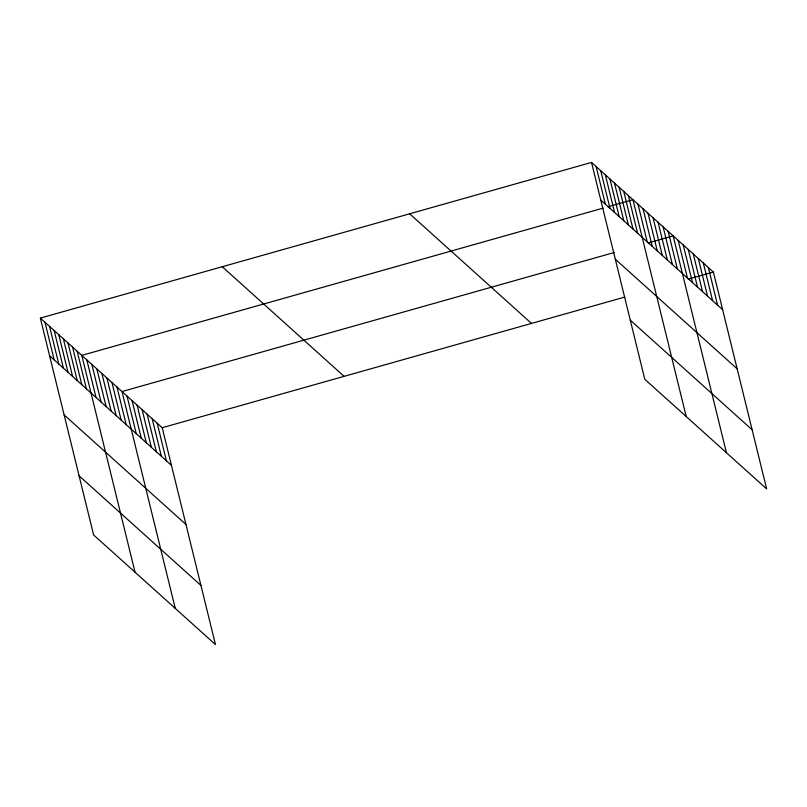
<?xml version="1.0" encoding="UTF-8"?>
<svg xmlns="http://www.w3.org/2000/svg" width="807" height="807" viewBox="0 0 807 807"><rect width="100%" height="100%" fill="white"/><g stroke="black" fill="none" stroke-linecap="round" stroke-linejoin="round"><path stroke-width="1.21" d="M40.35 318.099L162.207 427.72L215.469 644.571L93.612 534.95L40.35 318.099L591.531 162.429L713.388 272.05L766.65 488.901L644.793 379.28L591.531 162.429M603.041 208.145L81.779 355.373L135.041 572.224M607.832 206.794L632.96 199.702L686.222 416.553M614.541 252.43L121.998 391.546L175.26 608.397M648.041 242.968L673.169 235.876L726.441 452.727M162.207 427.72L624.83 297.057M688.26 279.151L713.388 272.05M600.771 200.065L722.628 309.696M615.297 259.208L737.154 368.829M630.267 320.137L752.124 429.768M409.643 213.794L531.5 323.425M222.238 266.724L344.095 376.344M49.6 355.736L171.457 465.367M64.126 414.879L185.983 524.5M79.086 475.807L200.943 585.438M708.354 267.531L717.605 305.167M703.331 263.001L712.581 300.648M698.307 258.482L707.547 296.129M693.284 253.963L702.524 291.609M688.25 249.444L697.5 287.08M683.226 244.914L692.477 282.561M678.203 240.395L687.443 278.042M668.146 231.347L677.396 268.993M663.122 226.828L672.362 264.474M658.088 222.308L667.339 259.955M653.065 217.789L662.315 255.426M648.041 213.26L657.281 250.906M643.018 208.741L652.258 246.387M637.984 204.221L647.234 241.868M628.36 195.556L637.601 233.203M623.75 191.41L633.001 229.057M619.151 187.274L628.391 224.921M614.541 183.128L623.791 220.775M609.941 178.993L619.191 216.639M605.341 174.847L614.581 212.493M600.731 170.711L609.981 208.347M596.131 166.565L605.381 204.211M157.183 423.201L166.424 460.847M152.15 418.672L161.4 456.318M147.126 414.152L156.376 451.799M142.103 409.633L151.343 447.28M137.079 405.114L146.319 442.75M132.045 400.585L141.296 438.231M127.022 396.066L136.272 433.712M116.965 387.027L126.215 424.664M111.941 382.498L121.191 420.144M106.917 377.979L116.158 415.625M101.884 373.459L111.134 411.096M96.86 368.93L106.11 406.577M91.837 364.411L101.077 402.057M86.813 359.892L96.053 397.538M77.179 351.227L86.42 388.873M72.58 347.091L81.82 384.727M67.97 342.945L77.22 380.591M63.37 338.799L72.61 376.445M58.76 334.663L68.01 372.309M54.16 330.517L63.41 368.163M49.56 326.381L58.8 364.028M44.95 322.235L54.2 359.882"/></g></svg>
